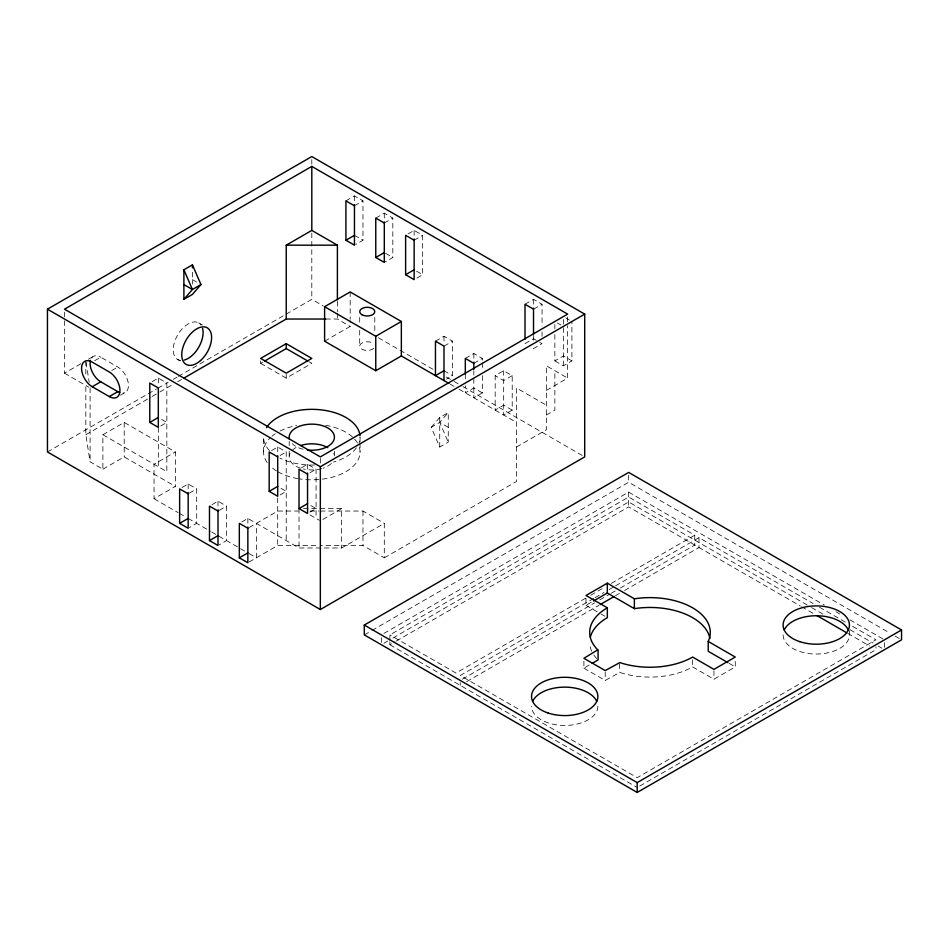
<?xml version="1.0" encoding="UTF-8"?>
<svg xmlns="http://www.w3.org/2000/svg" width="949" height="949" viewBox="0 0 949 949"><rect width="100%" height="100%" fill="white"/><g stroke="black" fill="none" stroke-linecap="round" stroke-linejoin="round"><path stroke-width="0.71" stroke-dasharray="4.75 3.56" d="M431.202 427.347L439.731 417.501L448.26 412.578L448.26 442.115L439.731 447.038L431.202 427.347L439.731 422.424L448.26 412.578M345.922 200.868L354.452 195.945L362.981 200.868L362.981 240.251L355.673 244.474M64.508 320.821L64.508 373.182L80.807 363.775M88.34 359.256L93.216 356.444M354.452 205.791L362.981 200.868M94.663 360.703L100.748 357.18L117.806 367.038A15.077 8.707 60 0 1 128.103 382.103A15.077 8.707 60 0 1 123.133 393.076M111.709 370.549L117.806 367.038M375.768 218.092L384.298 213.169L392.827 218.092L392.827 257.487L384.298 262.41M384.298 223.015L392.827 218.092M120.464 395.211L125.339 392.4M152.22 381.628L158.317 378.105L166.834 383.028L166.834 471.653L102.883 434.737L102.883 469.197L90.084 461.807L85.825 434.737L85.825 384.511M408.058 233.917L414.144 230.405L422.673 235.328L422.673 274.712L414.144 279.647M47.45 451.961L156.526 388.983M157.819 388.248L168.08 382.317M173.216 379.351L177.06 377.133M178.353 376.385L284.866 314.89M286.147 314.155L311.806 299.338L323.336 305.993M414.144 240.251L422.673 235.328M85.825 434.737L150.927 397.145M152.196 396.409L158.578 392.72M159.859 391.984L172.623 384.618M177.724 381.676L181.556 379.458M102.883 434.737L124.2 422.424L175.363 451.961L175.363 486.434L154.046 498.735L154.046 464.275L175.363 451.961M260.643 360.881L260.643 363.337L263.205 361.866M160.749 425.935L166.834 422.424L158.317 417.501M102.883 469.197L124.2 456.884L175.363 486.434M324.605 341.189L350.181 326.42L350.181 320.667M260.643 363.337L286.23 378.117L311.806 363.337L309.255 361.866M182.066 487.478L188.163 483.966L196.692 488.889L196.692 523.35L189.373 527.573M435.461 341.189L443.99 336.266L452.519 341.189L452.519 375.65L446.433 379.161M189.373 493.112L196.692 488.889M443.99 346.112L452.519 341.189M271.604 450.55L277.701 447.038L286.23 451.961L286.23 540.586M525.011 304.261L533.528 299.338L542.057 304.261L542.057 326.136M280.133 455.484L286.23 451.961M533.528 309.184L542.057 304.261M211.912 504.714L218.009 501.202L226.538 506.125L226.538 540.586L219.219 544.809M465.307 358.414L473.836 353.491L482.365 358.414L482.365 361.284M219.219 510.337L226.538 506.125M473.836 363.337L482.365 358.414M301.462 467.786L307.547 464.275L316.076 469.197L316.076 518.427M525.011 343.645L533.528 338.722L538.403 341.533M309.979 472.709L316.076 469.197M280.133 494.868L286.23 491.345L277.701 486.422M241.758 521.95L247.855 518.427L299.018 547.976L341.664 547.976L384.298 523.35L384.298 557.822L362.981 545.509L320.335 545.509M512.211 410.11L503.682 405.187L495.164 410.11L495.164 375.65L503.682 370.727L512.211 375.65L512.211 410.11L503.682 415.033L503.682 370.727M249.077 527.573L277.701 511.048L298.283 511.048M482.365 375.65L482.365 392.886L473.836 397.809L473.836 370.727M512.211 375.65L503.682 380.573L495.164 375.65M554.857 334.617L554.857 360.881L563.386 355.958L571.903 360.881L571.903 321.486M309.979 512.104L316.076 508.581L307.547 503.658M554.857 360.881L563.386 365.804L571.903 360.881M249.077 562.033L277.701 545.509L318.864 545.509M322.85 519.447L341.664 508.581L341.664 547.976M546.327 390.419L567.644 378.105L567.644 325.744M546.327 415.033L554.857 410.11L554.857 370.727M516.481 447.038L546.327 429.802L546.327 365.804L567.644 378.105M384.298 557.822L516.481 481.499L516.481 387.963L546.327 405.187M364.297 634.893L370.715 631.192M371.996 630.444L628.665 482.27L890.02 633.161M383.918 633.41L628.665 492.116L824.373 605.106M389.885 640.528L389.885 634.893L628.665 497.039L694.751 535.2L694.751 545.046L620.29 588.024M383.918 643.268L387.761 641.038M392.886 638.084L628.665 501.962L810.304 606.826M389.885 641.927L389.885 644.739L395.021 641.773M396.302 641.038L628.665 506.885L800.315 605.984M585.628 598.19L455.971 673.055L389.885 634.893M590.764 595.225L604.893 587.075M611.31 583.374L694.751 535.2M593.742 598.428L460.241 675.51L637.194 777.682L875.963 639.816L851.609 625.759M595.035 597.692L604.015 592.508M609.151 589.543L614.288 586.577M615.569 585.83L699.01 537.656L813.139 603.54M585.984 598.297L585.984 605.332L592.259 601.713M462.388 679.199L594.62 602.852M599.756 599.887L610.029 593.955M611.31 593.22L615.154 590.99M466.659 681.655L598.878 605.32M615.569 595.675L619.424 593.457M624.561 590.492L699.01 547.502L699.01 537.656M583.896 661.097L583.896 668.132L590.99 664.027M583.896 668.132L605.213 680.433L619.827 672.426A60.297 34.816 0 0 0 692.616 666.898L713.945 679.211L735.261 666.898L735.261 659.863M639.756 786.045L875.963 649.662L875.963 646.85M325.697 319.03L337.393 319.03L350.181 326.42M303.431 508.581L341.664 508.581M310.05 511.048L318.864 511.048M320.335 511.048L362.981 511.048L384.298 523.35M565.818 317.974L569.471 320.086M557.288 322.897L560.942 325.009M354.452 235.328L362.981 240.251M385.519 253.264L392.827 257.487M416.575 271.2L422.673 274.712M539.625 342.245L542.057 343.645L533.528 348.568L531.096 347.168M443.99 370.727L452.519 375.65M482.365 392.886L473.836 387.963L465.307 392.886L465.307 385.697M378.437 337.797L434.808 370.347M446.338 377.002L452.744 380.703M454.025 381.439L461.712 385.875M462.993 386.623L584.703 456.884M895.144 636.115L901.55 639.816M450.265 384.191L454.025 386.362M459.043 389.256L516.481 422.424M835.891 611.749L839.723 613.967M849.96 619.875L884.492 639.816M819.545 607.241L846.472 622.793M811.585 607.574L823.091 614.217M849.96 629.721L872.985 643.019M878.098 645.972L881.941 648.191M801.597 606.731L814.42 614.133M847.754 633.374L869.557 645.961M192.422 279.647L198.519 283.158M448.26 427.347L439.731 422.424L448.26 442.115M198.709 322.909L202.362 325.021M729.117 663.351L735.261 666.898M177.605 359.457L180.037 360.869M585.984 605.332L599.804 613.315M601.061 614.039L604.833 616.209M64.508 373.182L88.815 387.216M309.979 514.916L319.267 520.277M154.046 498.735L178.056 512.59M179.314 513.326L185.636 516.968M188.163 518.427L210.476 531.321M211.734 532.045L247.855 552.899M249.077 553.599L256.384 557.822L256.384 523.35M389.885 644.739L637.194 787.528M86.051 362.304L89.194 382.257M884.492 642.627L884.492 648.262M849.438 630.67L849.438 634.893A33.168 19.146 0 0 1 816.27 654.039A33.168 19.146 0 0 1 783.103 634.893M713.945 670.765L713.945 679.211M692.616 659.863L692.616 666.898M628.665 475.235L628.665 482.27M628.665 492.116L628.665 506.885M619.4 663.802L619.4 672.248M605.213 671.999L605.213 680.433M567.644 317.013L567.644 324.285M563.386 319.481L563.386 365.804M554.857 324.404L554.857 328.781M542.057 331.972L542.057 336.349M533.528 299.338L533.528 306.634M533.528 335.436L533.528 341.272M482.365 362.72L482.365 369.908M473.836 353.491L473.836 360.679M465.307 374.214L465.307 379.956M460.241 682.545L460.241 685.356M443.99 336.266L443.99 343.443M439.731 417.501L439.731 447.038M414.144 230.405L414.144 239.16M384.298 213.169L384.298 220.465M381.356 637.704L381.356 644.739M374.784 317.393L374.784 331.747M362.981 511.048L362.981 545.509M360.051 441.629L360.051 437.192A48.245 27.853 0 0 1 358.995 442.993M360.051 443.1L360.051 451.961M359.707 317.393L359.707 324.57M359.707 330.311L359.707 346.112M354.452 195.945L354.452 203.24M350.181 291.948L350.181 319.232M337.393 301.308L337.393 311.64M337.393 313.123L337.393 319.03M334.428 451.261L334.428 456.884A22.61 13.061 0 0 0 333.657 453.503M320.335 458.343L320.335 464.156M311.806 159.503L311.806 165.387M311.806 233.098L311.806 299.338M307.547 464.275L307.547 471.57M299.018 508.581L299.018 547.976M289.196 441.415L289.196 445.639M289.196 451.261L289.196 456.884M286.23 374.416L286.23 378.117M277.701 447.038L277.701 454.334M277.701 498.011L277.701 545.509M263.573 451.961L263.573 437.192A48.245 27.853 0 0 0 270.038 451.119M247.855 518.427L247.855 525.616M218.009 501.202L218.009 508.379M192.422 272.256L192.422 284.071M188.163 483.966L188.163 491.143M158.317 378.105L158.317 385.401M158.317 427.631L158.317 466.73M124.2 422.424L124.2 456.884M90.084 387.963L90.084 461.807M85.825 360.881L85.825 375.65M64.508 312.091L64.508 319.362M180.701 360.418A21.103 12.183 -60 0 1 177.605 335.092A21.103 12.183 -60 0 1 201.081 325.104M359.457 447.608A48.245 27.853 0 0 1 320.204 479.387M318.805 479.518A48.245 27.853 0 0 1 299.326 478.865M297.986 478.652A48.245 27.853 0 0 1 277.701 471.653M276.456 470.918A48.245 27.853 0 0 1 270.038 465.888M267.238 462.626A48.245 27.853 0 0 1 270.038 438.035M271.948 436.279A48.245 27.853 0 0 1 275.257 433.788M279.991 431.024A48.245 27.853 0 0 1 296.646 425.52M325.637 425.282A48.245 27.853 0 0 1 353.586 438.035M354.594 439.102A48.245 27.853 0 0 1 358.414 444.761M356.385 447.857A48.245 27.853 0 0 1 333.479 462.08M314.605 464.998A48.245 27.853 0 0 1 279.991 458.13M91.519 358.01A15.077 8.707 60 0 1 100.748 357.18M596.672 658.559A60.297 34.816 0 0 1 593.849 655M591.737 651.287A60.297 34.816 0 0 1 589.72 643.576M597.87 706.281A33.168 19.146 0 0 1 564.702 725.439A33.168 19.146 0 0 1 531.535 706.281M303.158 449.257A22.61 13.061 0 0 1 292.233 443.717M331.391 463.42A22.61 13.061 0 0 1 323.123 468.189M321.818 468.592A22.61 13.061 0 0 1 303.158 468.948M300.501 468.189A22.61 13.061 0 0 1 289.967 453.503M292.233 450.36A22.61 13.061 0 0 1 299.255 446.03M373.764 348.283A7.533 4.354 0 0 1 362.399 349.446A7.533 4.354 0 0 1 362.399 342.779A7.533 4.354 0 0 1 373.764 343.929"/><path stroke-width="1.42" d="M183.892 299.338L192.422 289.492L200.951 284.57L192.422 264.866L183.892 269.789L183.892 299.338L192.422 294.415L200.951 284.57M47.45 309.184L311.806 156.549L584.703 314.107L584.703 456.884L320.335 609.519L47.45 451.961L47.45 309.184L320.335 466.73L584.703 314.107M311.806 166.395L64.508 309.184L320.335 456.884L567.644 314.107L311.806 166.395L311.806 230.405L286.23 245.174L286.23 319.03L184.106 377.987M92.219 386.729L109.277 396.575A15.077 8.707 60 0 0 119.942 390.419A15.077 8.707 60 0 0 109.277 371.961L92.219 362.115A15.077 8.707 60 0 0 81.567 368.259A15.077 8.707 60 0 0 92.219 386.729L100.748 381.806L117.806 391.652A15.077 8.707 60 0 0 119.657 392.53M354.452 205.791L345.922 200.868L345.922 240.251L354.452 235.328M109.277 396.575L117.806 391.652M384.298 223.015L375.768 218.092L375.768 257.487L384.298 252.564M401.356 355.958L375.768 370.727L324.605 341.189L324.605 306.717L350.181 291.948L401.356 321.486L401.356 355.958L449.007 383.467M149.788 422.424L158.317 427.347L158.317 387.951L149.788 383.028L149.788 422.424L158.317 417.501M286.23 343.645L260.643 358.414L286.23 373.182L311.806 358.414L286.23 343.645L286.23 348.568L264.486 361.13M414.144 240.251L405.614 235.328L405.614 274.712L414.144 269.789M324.605 306.717L375.768 336.266L401.356 321.486M188.163 493.812L179.634 488.889L179.634 523.35L188.163 518.427M443.99 370.727L435.461 375.65L435.461 341.189L443.99 346.112L443.99 380.573M277.701 456.884L269.172 451.961L269.172 491.345L277.701 486.422M218.009 511.048L209.48 506.125L209.48 540.586L218.009 535.663M307.547 474.12L299.018 469.197L299.018 508.581L307.547 503.658M247.855 528.273L239.326 523.35L239.326 557.822L247.855 552.899M364.297 625.047L628.665 472.424L901.55 629.97L901.55 639.816L637.194 792.451L364.297 634.893L364.297 625.047L637.194 782.605L901.55 629.97M607.336 607.811A60.297 34.816 0 0 0 597.763 649.84L583.896 658.286L605.213 670.587L619.827 662.58A60.297 34.816 0 0 0 692.616 657.052L713.945 669.365L735.261 657.052L708.227 641.441A60.297 34.816 0 0 0 634.371 598.807L607.313 583.184L585.984 595.486L607.336 607.811L607.336 617.669A60.297 34.816 0 0 0 590.349 637.087M593.516 600.99L607.313 593.03L634.371 608.653A60.297 34.816 0 0 1 709.899 638.38M600.171 604.572L614.288 596.423M592.176 663.351L598.084 659.935L598.084 650.089M286.23 245.174L337.393 245.174L337.393 299.825M286.23 319.03L325.697 319.03M533.528 309.184L525.011 304.261L525.011 339.267M345.922 240.251L354.452 245.174L354.452 204.699M375.768 257.487L384.298 262.41L384.298 221.924M405.614 274.712L414.144 279.647L414.144 239.16M311.806 230.405L337.393 245.174M473.836 363.337L465.307 358.414L465.307 374.214M816.982 615.616L846.472 632.639M183.892 284.57L192.422 289.492L183.892 269.789M286.23 348.568L307.974 361.13M727.883 662.639L708.227 651.287L708.227 641.441M269.172 491.345L277.701 496.28L277.701 455.793M299.018 508.581L307.547 513.504L307.547 473.029M179.634 523.35L188.163 528.273L188.163 492.578M209.48 540.586L218.009 545.509L218.009 509.815M239.326 557.822L247.855 562.745L247.855 527.051M637.194 782.605L637.194 792.451M634.371 598.807L634.371 608.653M607.313 583.184L607.313 593.03M533.528 308.093L533.528 334.345M473.836 362.115L473.836 369.291M375.768 336.266L375.768 370.727M320.335 466.73L320.335 609.519M192.422 264.866L192.422 267.82M202.576 328.401A21.103 12.183 -60 0 1 184.296 360.062M266.479 427.679A48.245 27.853 0 0 1 318.947 409.648A48.245 27.853 0 0 1 359.991 435.745M100.748 381.806A15.077 8.707 60 0 1 90.452 360.359M532.662 701.335A33.168 19.146 0 0 1 564.702 687.135A33.168 19.146 0 0 1 596.743 701.335M784.242 629.934A33.168 19.146 0 0 1 816.27 615.747A33.168 19.146 0 0 1 848.311 629.934M289.54 439.458A22.61 13.061 0 0 1 310.655 424.156A22.61 13.061 0 0 1 334.368 438.141A22.61 13.061 0 0 1 307.393 449.992M300.501 445.579A22.61 13.061 0 0 1 327.796 447.655M799.687 641.631A33.168 19.146 0 0 0 849.438 625.047A33.168 19.146 0 0 0 799.687 608.463A33.168 19.146 0 0 0 799.687 641.631M548.119 713.019A33.168 19.146 0 0 0 597.87 696.436A33.168 19.146 0 0 0 548.119 679.852A33.168 19.146 0 0 0 548.119 713.019M361.913 314.724A7.533 4.354 0 0 0 374.523 312.767A7.533 4.354 0 0 0 365.294 307.44A7.533 4.354 0 0 0 361.913 314.724M200.547 360.525A21.103 12.183 -60 0 0 207.238 327.832A21.103 12.183 -60 0 0 182.267 349.967A21.103 12.183 -60 0 0 200.547 360.525"/></g></svg>
